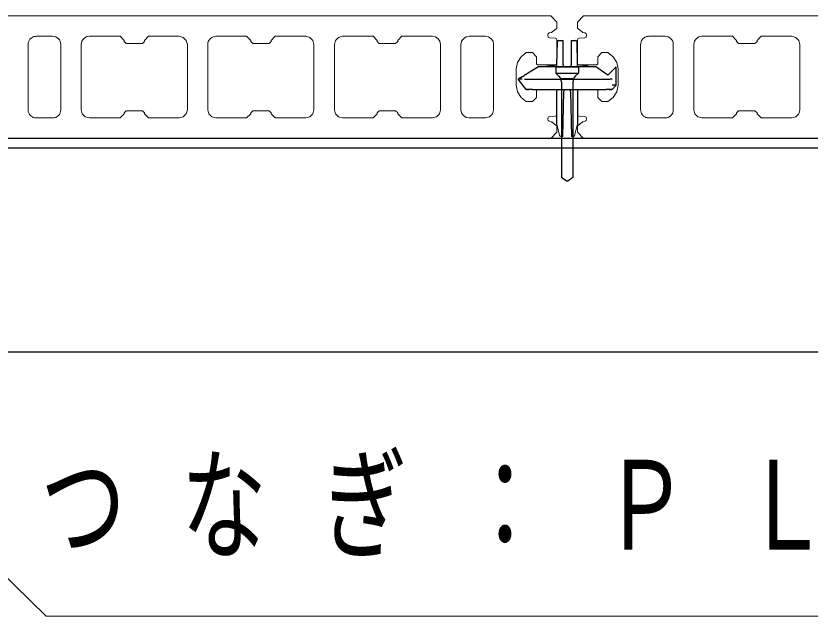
# Model space of a CAD drawing. Units: millimetres on the paper. Extents: x -385 to 0, y -594 to 267.
# Drawn here: x -89.12 to -69.67, y 160.46 to 175.15 of the extents above; entities that cross this region are included whole.
import ezdxf

# ---------------------------------------------------------------- set-up
doc = ezdxf.new("R2010")
doc.units = ezdxf.units.MM
doc.linetypes.add('USER1', pattern=[4.5, 2.5, -2])
doc.layers.add('1_10', color=7, linetype='Continuous', lineweight=25)
doc.styles.add('ＭＳ ゴシック', font='')
doc.styles.get('ＭＳ ゴシック').set_extended_font_data('MS Gothic')

msp = doc.modelspace()

# ---------------------------------------------------------------- linework, layer by layer
at = {"layer": '1_10', "color": 14}
for p, q in [((-75.867, 173.952), (-75.857, 174.525)), ((-75.827, 174.554), (-75.718, 174.554)), ((-75.718, 173.952), (-75.718, 174.554)), ((-75.518, 174.554), (-75.409, 174.554)), ((-75.518, 174.554), (-75.518, 173.952)), ((-75.379, 174.525), (-75.369, 173.952)), ((-76.318, 173.904), (-76.672, 173.692)), ((-76.318, 173.904), (-76.131, 173.925)), ((-74.918, 173.904), (-76.318, 173.904)), ((-76.131, 173.925), (-75.867, 173.954)), ((-75.868, 173.904), (-75.867, 173.952)), ((-75.718, 173.952), (-75.718, 173.904)), ((-75.518, 173.904), (-75.518, 173.952)), ((-75.105, 173.925), (-75.369, 173.954)), ((-75.369, 173.952), (-75.368, 173.904)), ((-75.105, 173.925), (-74.918, 173.904)), ((-74.618, 173.704), (-74.918, 173.904)), ((-74.418, 173.904), (-74.513, 173.81)), ((-74.418, 173.454), (-74.418, 173.904)), ((-76.722, 173.662), (-76.672, 173.692)), ((-74.563, 173.759), (-74.618, 173.704)), ((-74.563, 173.759), (-74.513, 173.81)), ((-76.722, 173.662), (-76.818, 173.604)), ((-76.618, 173.354), (-76.818, 173.604)), ((-76.721, 173.604), (-76.818, 173.604)), ((-76.665, 173.604), (-74.565, 173.604)), ((-76.468, 173.354), (-76.618, 173.354)), ((-76.612, 173.354), (-76.551, 173.354)), ((-76.468, 173.354), (-74.673, 173.354)), ((-75.868, 173.307), (-75.868, 173.354)), ((-75.868, 172.504), (-75.868, 173.307)), ((-75.721, 172.204), (-75.702, 173.306)), ((-75.701, 173.354), (-75.702, 173.306)), ((-75.534, 173.306), (-75.535, 173.354)), ((-75.534, 173.306), (-75.514, 172.204)), ((-75.368, 173.354), (-75.368, 173.307)), ((-75.368, 173.307), (-75.368, 172.504)), ((-74.518, 173.354), (-74.673, 173.354)), ((-74.585, 173.354), (-74.524, 173.354)), ((-74.518, 173.354), (-74.418, 173.454)), ((-74.418, 173.454), (-74.513, 173.454))]:
    msp.add_line(p, q, dxfattribs=at)
at = {"layer": '1_10', "color": 4}
for p, q in [((-75.893, 173.904), (-75.893, 173.754)), ((-75.893, 173.904), (-75.343, 173.904)), ((-75.343, 173.904), (-75.343, 173.754)), ((-75.893, 173.754), (-75.818, 173.679)), ((-75.893, 173.754), (-75.343, 173.754)), ((-75.343, 173.754), (-75.418, 173.679)), ((-75.759, 173.62), (-75.477, 173.62)), ((-75.759, 173.537), (-75.759, 171.194)), ((-75.477, 173.537), (-75.477, 171.194)), ((-75.636, 171.108), (-75.759, 171.194)), ((-75.477, 171.194), (-75.6, 171.108)), ((-75.618, 171.104), (-75.636, 171.108)), ((-75.6, 171.108), (-75.618, 171.104))]:
    msp.add_line(p, q, dxfattribs=at)
at = {"layer": '1_10', "lineweight": 13}
for p, q in [((-75.868, 172.504), (-75.802, 172.227)), ((-75.368, 172.504), (-75.434, 172.227)), ((-75.721, 172.204), (-75.773, 172.204)), ((-75.514, 172.204), (-75.463, 172.204))]:
    msp.add_line(p, q, dxfattribs=at)
at = {"layer": '1_10', "color": 190}
for p, q in [((-49.368, 172.154), (-146.868, 172.154)), ((-146.868, 171.924), (-49.368, 171.924)), ((-134.668, 166.924), (-61.568, 166.924))]:
    msp.add_line(p, q, dxfattribs=at)
at = {"layer": '1_10'}
msp.add_line((-54.968, 172.154), (-98.118, 172.154), dxfattribs=at)
at = {"layer": '1_10', "color": 190, "linetype": 'USER1', "lineweight": 13}
msp.add_line((-49.368, 171.924), (-146.868, 171.924), dxfattribs=at)
at = {"layer": '1_10', "color": 40, "lineweight": 13}
for points in [[(-90.218, 172.154), (-76.018, 172.154), (-75.868, 172.304), (-75.868, 172.43), (-75.873, 172.452), (-75.887, 172.469), (-75.985, 172.548), (-75.993, 172.553), (-76.002, 172.557), (-76.057, 172.573), (-76.083, 172.592), (-76.093, 172.622), (-76.093, 172.638), (-76.08, 172.672), (-76.047, 172.688), (-75.914, 172.7), (-75.881, 172.716), (-75.868, 172.751), (-75.868, 173.329), (-75.893, 173.354), (-76.343, 173.354), (-76.368, 173.329), (-76.368, 173.154), (-76.468, 173.054), (-76.618, 173.054), (-76.747, 173.155), (-76.834, 173.294), (-76.868, 173.454), (-76.868, 173.854), (-76.834, 174.014), (-76.747, 174.153), (-76.618, 174.254), (-76.468, 174.254), (-76.368, 174.154), (-76.368, 173.979), (-76.343, 173.954), (-75.893, 173.954), (-75.868, 173.979), (-75.868, 174.558), (-75.881, 174.592), (-75.914, 174.608), (-76.047, 174.62), (-76.08, 174.636), (-76.093, 174.671), (-76.093, 174.686), (-76.083, 174.717), (-76.057, 174.735), (-76.002, 174.751), (-75.993, 174.755), (-75.985, 174.76), (-75.887, 174.839), (-75.873, 174.857), (-75.868, 174.879), (-75.868, 175.004), (-76.018, 175.154), (-90.218, 175.154)], [(-61.018, 175.154), (-75.218, 175.154), (-75.368, 175.004), (-75.368, 174.879), (-75.363, 174.857), (-75.349, 174.839), (-75.251, 174.76), (-75.243, 174.755), (-75.234, 174.751), (-75.179, 174.735), (-75.153, 174.717), (-75.143, 174.686), (-75.143, 174.671), (-75.156, 174.636), (-75.189, 174.62), (-75.322, 174.608), (-75.355, 174.592), (-75.368, 174.558), (-75.368, 173.979), (-75.343, 173.954), (-74.893, 173.954), (-74.868, 173.979), (-74.868, 174.154), (-74.768, 174.254), (-74.618, 174.254), (-74.489, 174.153), (-74.402, 174.014), (-74.368, 173.854), (-74.368, 173.454), (-74.402, 173.294), (-74.489, 173.155), (-74.618, 173.054), (-74.768, 173.054), (-74.868, 173.154), (-74.868, 173.329), (-74.893, 173.354), (-75.343, 173.354), (-75.368, 173.329), (-75.368, 172.751), (-75.355, 172.716), (-75.322, 172.7), (-75.189, 172.688), (-75.156, 172.672), (-75.143, 172.638), (-75.143, 172.622), (-75.153, 172.592), (-75.179, 172.573), (-75.234, 172.557), (-75.243, 172.553), (-75.251, 172.548), (-75.349, 172.469), (-75.363, 172.452), (-75.368, 172.43), (-75.368, 172.304), (-75.218, 172.154), (-61.018, 172.154)]]:
    msp.add_lwpolyline(points, dxfattribs=at)
for points in [[(-88.745, 172.7), (-88.773, 172.727), (-88.784, 172.743), (-88.794, 172.76), (-88.803, 172.778), (-88.809, 172.796), (-88.814, 172.815), (-88.817, 172.835), (-88.818, 172.854), (-88.818, 174.454), (-88.817, 174.474), (-88.814, 174.493), (-88.809, 174.512), (-88.803, 174.531), (-88.794, 174.548), (-88.784, 174.565), (-88.773, 174.581), (-88.745, 174.609), (-88.729, 174.62), (-88.712, 174.631), (-88.695, 174.639), (-88.676, 174.646), (-88.657, 174.65), (-88.638, 174.653), (-88.618, 174.654), (-88.218, 174.654), (-88.179, 174.65), (-88.141, 174.639), (-88.107, 174.62), (-88.077, 174.596), (-88.052, 174.565), (-88.033, 174.531), (-88.022, 174.493), (-88.018, 174.454), (-88.018, 172.854), (-88.022, 172.815), (-88.033, 172.778), (-88.052, 172.743), (-88.077, 172.713), (-88.107, 172.688), (-88.141, 172.669), (-88.179, 172.658), (-88.218, 172.654), (-88.618, 172.654), (-88.638, 172.655), (-88.657, 172.658), (-88.676, 172.663), (-88.695, 172.669), (-88.712, 172.678), (-88.729, 172.688)], [(-86.018, 174.479), (-85.968, 174.529), (-85.968, 174.554), (-85.868, 174.654), (-85.118, 174.654), (-85.018, 174.627), (-84.945, 174.554), (-84.918, 174.454), (-84.918, 172.854), (-84.945, 172.754), (-85.018, 172.681), (-85.118, 172.654), (-85.868, 172.654), (-85.968, 172.754), (-85.968, 172.779), (-86.018, 172.829), (-86.418, 172.829), (-86.468, 172.779), (-86.468, 172.754), (-86.568, 172.654), (-87.318, 172.654), (-87.418, 172.681), (-87.491, 172.754), (-87.518, 172.854), (-87.518, 174.454), (-87.503, 174.531), (-87.459, 174.596), (-87.395, 174.639), (-87.318, 174.654), (-86.568, 174.654), (-86.468, 174.554), (-86.468, 174.529), (-86.418, 174.479)], [(-82.018, 174.654), (-81.918, 174.627), (-81.845, 174.554), (-81.818, 174.454), (-81.818, 172.854), (-81.845, 172.754), (-81.918, 172.681), (-82.018, 172.654), (-82.768, 172.654), (-82.868, 172.754), (-82.868, 172.779), (-82.918, 172.829), (-83.318, 172.829), (-83.368, 172.779), (-83.368, 172.754), (-83.468, 172.654), (-84.218, 172.654), (-84.318, 172.681), (-84.391, 172.754), (-84.418, 172.854), (-84.418, 174.454), (-84.415, 174.489), (-84.406, 174.523), (-84.391, 174.554), (-84.371, 174.583), (-84.347, 174.607), (-84.318, 174.627), (-84.286, 174.642), (-84.253, 174.651), (-84.218, 174.654), (-83.468, 174.654), (-83.368, 174.554), (-83.368, 174.529), (-83.318, 174.479), (-82.918, 174.479), (-82.868, 174.529), (-82.868, 174.554), (-82.768, 174.654)], [(-78.718, 172.854), (-78.745, 172.754), (-78.818, 172.681), (-78.918, 172.654), (-79.668, 172.654), (-79.768, 172.754), (-79.768, 172.779), (-79.818, 172.829), (-80.218, 172.829), (-80.268, 172.779), (-80.268, 172.754), (-80.368, 172.654), (-81.118, 172.654), (-81.218, 172.681), (-81.291, 172.754), (-81.318, 172.854), (-81.318, 174.454), (-81.291, 174.554), (-81.218, 174.627), (-81.118, 174.654), (-80.368, 174.654), (-80.268, 174.554), (-80.268, 174.529), (-80.218, 174.479), (-79.818, 174.479), (-79.768, 174.529), (-79.768, 174.554), (-79.668, 174.654), (-78.918, 174.654), (-78.841, 174.639), (-78.777, 174.596), (-78.733, 174.531), (-78.718, 174.454)], [(-78.018, 174.654), (-77.618, 174.654), (-77.541, 174.639), (-77.477, 174.596), (-77.433, 174.531), (-77.418, 174.454), (-77.418, 172.854), (-77.445, 172.754), (-77.518, 172.681), (-77.618, 172.654), (-78.018, 172.654), (-78.095, 172.669), (-78.159, 172.713), (-78.203, 172.778), (-78.218, 172.854), (-78.218, 174.454), (-78.203, 174.531), (-78.159, 174.596), (-78.095, 174.639)], [(-73.745, 172.7), (-73.773, 172.727), (-73.784, 172.743), (-73.794, 172.76), (-73.803, 172.778), (-73.809, 172.796), (-73.814, 172.815), (-73.817, 172.835), (-73.818, 172.854), (-73.818, 174.454), (-73.817, 174.474), (-73.814, 174.493), (-73.809, 174.512), (-73.803, 174.531), (-73.794, 174.548), (-73.784, 174.565), (-73.773, 174.581), (-73.745, 174.609), (-73.729, 174.62), (-73.712, 174.631), (-73.695, 174.639), (-73.676, 174.646), (-73.657, 174.65), (-73.638, 174.653), (-73.618, 174.654), (-73.218, 174.654), (-73.179, 174.65), (-73.141, 174.639), (-73.107, 174.62), (-73.077, 174.596), (-73.052, 174.565), (-73.033, 174.531), (-73.022, 174.493), (-73.018, 174.454), (-73.018, 172.854), (-73.022, 172.815), (-73.033, 172.778), (-73.052, 172.743), (-73.077, 172.713), (-73.107, 172.688), (-73.141, 172.669), (-73.179, 172.658), (-73.218, 172.654), (-73.618, 172.654), (-73.638, 172.655), (-73.657, 172.658), (-73.676, 172.663), (-73.695, 172.669), (-73.712, 172.678), (-73.729, 172.688)], [(-71.018, 174.479), (-70.968, 174.529), (-70.968, 174.554), (-70.868, 174.654), (-70.118, 174.654), (-70.018, 174.627), (-69.945, 174.554), (-69.918, 174.454), (-69.918, 172.854), (-69.945, 172.754), (-70.018, 172.681), (-70.118, 172.654), (-70.868, 172.654), (-70.968, 172.754), (-70.968, 172.779), (-71.018, 172.829), (-71.418, 172.829), (-71.468, 172.779), (-71.468, 172.754), (-71.568, 172.654), (-72.318, 172.654), (-72.418, 172.681), (-72.491, 172.754), (-72.518, 172.854), (-72.518, 174.454), (-72.503, 174.531), (-72.459, 174.596), (-72.395, 174.639), (-72.318, 174.654), (-71.568, 174.654), (-71.468, 174.554), (-71.468, 174.529), (-71.418, 174.479)]]:
    msp.add_lwpolyline(points, close=True, dxfattribs=at)
at = {"layer": '1_10', "lineweight": 13}
msp.add_lwpolyline([(-95.872, 167.784), (-88.38, 160.456), (-58.028, 160.456)], dxfattribs=at)
at = {"layer": '1_10', "color": 14}
for centre, start, end in [((-75.827, 174.524), 90, 179), ((-75.409, 174.524), 1, 90)]:
    msp.add_arc(centre, 0.03, start, end, dxfattribs=at)
at = {"layer": '1_10', "color": 4}
for centre, start, end in [((-75.959, 173.537), 0, 45), ((-75.277, 173.537), 135, 180)]:
    msp.add_arc(centre, 0.2, start, end, dxfattribs=at)
at = {"layer": '1_10', "lineweight": 13}
for centre, start, end in [((-75.773, 172.234), 193.407, 270), ((-75.463, 172.234), 270, 346.593)]:
    msp.add_arc(centre, 0.03, start, end, dxfattribs=at)
at = {"layer": '1_10', "color": 14}
msp.add_open_spline([(-74.515, 173.605), (-74.516, 173.605), (-74.517, 173.605), (-74.518, 173.605), (-74.519, 173.605), (-74.52, 173.605), (-74.521, 173.605), (-74.522, 173.605), (-74.523, 173.605), (-74.524, 173.605), (-74.525, 173.605), (-74.526, 173.605), (-74.527, 173.605), (-74.528, 173.604), (-74.529, 173.604), (-74.53, 173.604), (-74.531, 173.604), (-74.532, 173.604), (-74.534, 173.604), (-74.535, 173.604), (-74.536, 173.604), (-74.537, 173.604), (-74.538, 173.604), (-74.539, 173.604), (-74.54, 173.604), (-74.541, 173.604), (-74.542, 173.604), (-74.543, 173.604), (-74.544, 173.604), (-74.545, 173.604), (-74.546, 173.604), (-74.547, 173.604), (-74.548, 173.604), (-74.549, 173.604), (-74.55, 173.604), (-74.551, 173.604), (-74.552, 173.604), (-74.553, 173.604), (-74.554, 173.604), (-74.555, 173.604), (-74.556, 173.604), (-74.557, 173.604), (-74.558, 173.604), (-74.559, 173.604), (-74.56, 173.604), (-74.561, 173.604), (-74.562, 173.604), (-74.563, 173.604), (-74.564, 173.604)], degree=3, knots=[0, 0, 0, 0, 1, 1, 1, 2, 2, 2, 3, 3, 3, 4, 4, 4, 5, 5, 5, 6, 6, 6, 7, 7, 7, 8, 8, 8, 9, 9, 9, 10, 10, 10, 11, 11, 11, 12, 12, 12, 13, 13, 13, 14, 14, 14, 15, 15, 15, 16, 16, 16, 16], dxfattribs=at)

# ---------------------------------------------------------------- texts
at = {"layer": '1_10', "insert": (-88.521, 163.106), "char_height": 2.199, "attachment_point": 4, "style": 'ＭＳ ゴシック'}
msp.add_mtext('\\T1.64;\\W0.7;つなぎ：ＰＬ－２．３', dxfattribs=at)

doc.saveas('drawing.dxf')
